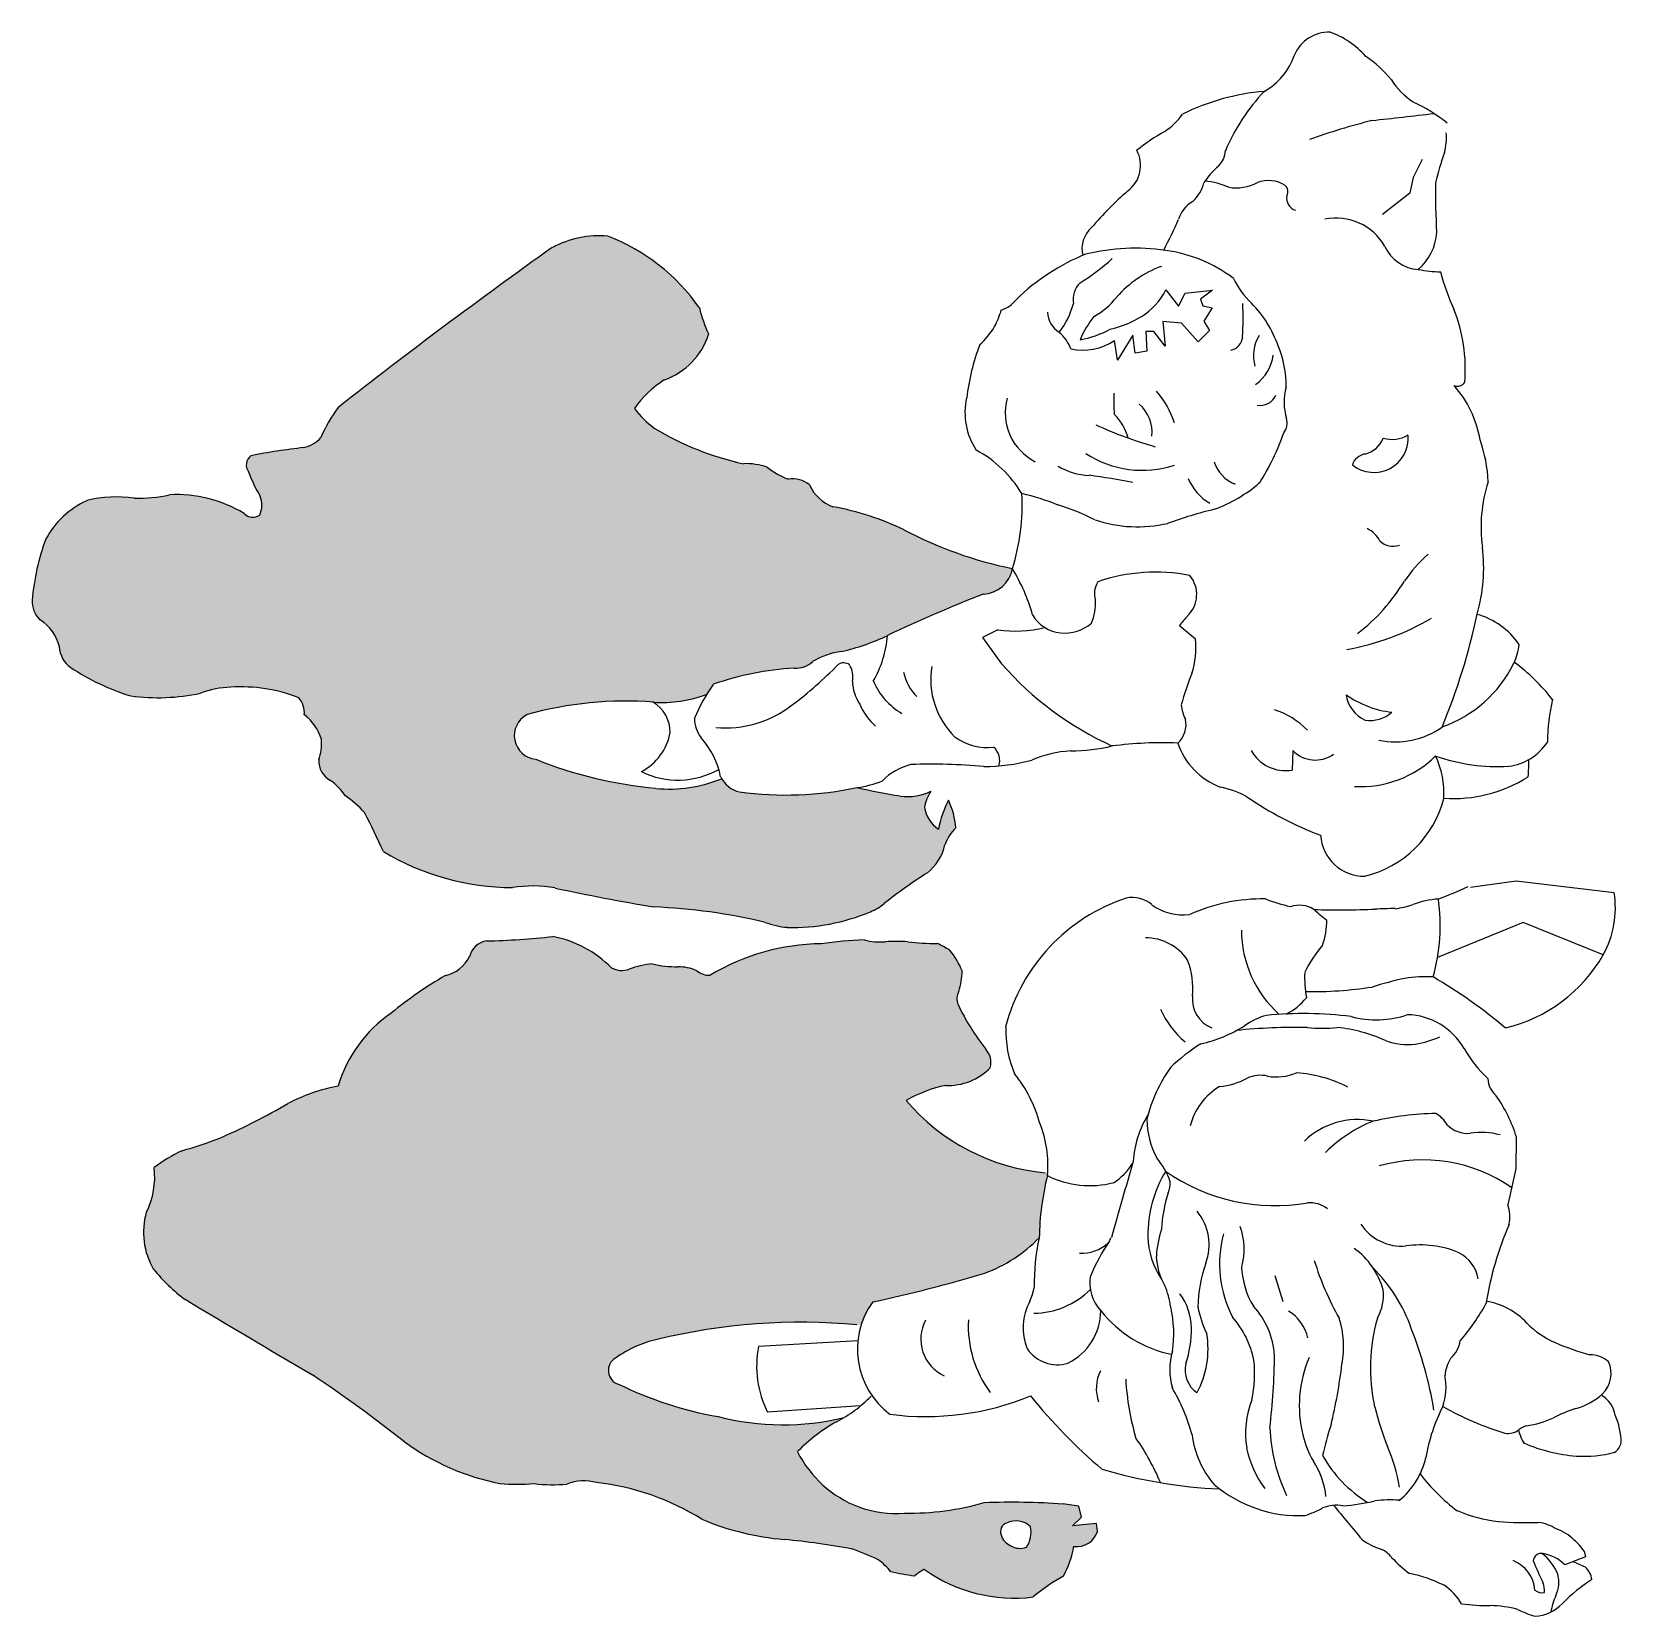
# Model space of a CAD drawing. Header units: millimetres. Extents: x -17017 to 2697, y 1903 to 18260.
# Drawn here: x -16999.3107 to -16999.0444, y 18237.5179 to 18237.7834 of the extents above; entities that cross this region are included whole.
import ezdxf

# ---------------------------------------------------------------- set-up
doc = ezdxf.new("R2010")
doc.units = ezdxf.units.MM
for name, color, linetype in [('BONGDO', 8, 'Continuous'), ('DIEN HOA', 111, 'Continuous'), ('DIENHOA', 3, 'Continuous')]:
    doc.layers.add(name, color=color, linetype=linetype)

# ---------------------------------------------------------------- blocks, each defined once
blk = doc.blocks.new('n44')
at = {"layer": 'BONGDO'}
h = blk.add_hatch(color=256, dxfattribs=at)
h.dxf.hatch_style = 1
h.paths.add_polyline_path([(-477.2, -374.9, -0.083349), (-306.6, -363, -0.080649), (-296.8, -343.5, 0.02041), (-202.8, -319.4, 0.110938), (-157.3, -289.8, -0.056715), (-150.5, -237.7, 0.006161), (-150.3, -235.5, -0.199499), (-268.9, -174.7, -0.077913), (-235.7, -162.1, 0.215411), (-198.3, -147.3, 0.223056), (-200.7, -133.4, -0.05751), (-224.2, -96.9, -0.258696), (-224.7, -83.4, 0.077896), (-221.9, -66.2, 0.075366), (-232.4, -49, 0.034915), (-242.6, -43.3, -0.030682), (-267.5, -41.9, 0.034657), (-286, -41.8, -0.086658), (-303.7, -40.3, 0.027519), (-340, -43.6, 0.131644), (-432.9, -69.8, -0.202858), (-444, -66.1, 0.105938), (-459.9, -62.8, -0.064019), (-481.4, -60.3, 0.062646), (-500.4, -64.7, -0.220899), (-515.5, -63.7, 0.148963), (-564.7, -37.4, -0.018914), (-620.2, -41.1, 0.230794), (-632.7, -49.9, -0.274196), (-654.6, -70.1, 0.040237), (-700.1, -101.7, 0.174233), (-744.5, -162.7, 0.071635), (-786.6, -177.3, -0.02712), (-841.7, -205.5, -0.021212), (-875.4, -216.9, 0.049468), (-898.7, -231, -0.142273), (-905.1, -268.5, 0.206499), (-899, -316.3, 0.069397), (-872.8, -341.4, 0.003208), (-766.1, -404.7, -0.01989), (-689, -460.8, 0.109781), (-609, -495.6, 0.043132), (-580.4, -495.8, 0.051946), (-552.9, -496.2, -0.165881), (-528.1, -495, -0.113292), (-439.9, -525.6, 0.072827), (-375.3, -542.1, -0.022311), (-314, -550.5, -0.018317), (-292.1, -559.6, -0.063962), (-281.5, -569.6, 0.010131), (-261.9, -573.2, -0.049867), (-253.5, -567.6, 0.187861), (-162.3, -590.7, -0.055411), (-137, -573.3, 0.074903), (-128.2, -548.3, 0.371099), (-108.6, -535.9), (-109.2, -529.2), (-129.4, -531.1), (-121.9, -523.9), (-124.1, -514.7), (-137.4, -512.8, 0.024961), (-203.3, -511.7, -0.072805), (-270.1, -520.5, -0.104501), (-308.5, -515.3, -0.184279), (-359.7, -469, -0.069343), (-327.1, -443.9, 0.016751), (-320.6, -440.3, -0.124988), (-426.2, -439.6, -0.071619), (-509.8, -412.4, -0.64399), (-512.2, -390.6, -0.102832)])
h.paths.add_polyline_path([(-184.6, -528.9, -0.328873), (-164.6, -532, -0.19693), (-167.9, -548.9, -0.248744), (-181.1, -547.8, -0.231054), (-189.2, -538.7, -0.447591)], flags=16)
h.paths.add_polyline_path([(-586.2, 148.4, -0.087818), (-480.3, 158.9, 0.109887), (-435.8, 165.6, -0.018212), (-430.3, 173.8, -0.073133), (-357.8, 187.5, 0.146641), (-347, 192.8, -0.108194), (-323, 201.3, 0.052657), (-285.2, 214.3, -0.014943), (-204.2, 249.4, 0.354378), (-179.9, 270.8, -0.071256), (-270.6, 303.3, 0.06555), (-330.1, 322.6, -0.2), (-349.7, 341, 0.208385), (-367.5, 345.8, -0.077126), (-385.1, 355.7, 0.09571), (-405, 358.7, -0.084134), (-479.8, 388.5, -0.071951), (-496.4, 405, -0.09567), (-471.3, 428.8, 0.233032), (-434.2, 466.9, -0.041693), (-442, 489.4, 0.149203), (-518.7, 549.4, 0.141307), (-565.1, 539.8, 0.010875), (-744.6, 405.7, 0.060551), (-759.1, 380.5, -0.209839), (-778.4, 371.5, 0.015264), (-817.8, 365.3, 0.39985), (-819.7, 351.8, 0.035039), (-812.3, 335.7, -0.275925), (-810.3, 315.5, -0.378283), (-823.3, 317, 0.145034), (-885.8, 332.7, -0.06684), (-915.4, 329.8, 0.093292), (-955.2, 327.7, 0.161392), (-989.3, 295.7, 0.068028), (-1000.8, 244.5, 0.220441), (-994.2, 227.6, -0.229627), (-977.4, 200.5, 0.172399), (-968.6, 188, 0.072919), (-918.2, 164, 0.08547), (-859.9, 166.4, -0.089368), (-834.4, 171.5, -0.1109), (-777.6, 162.6, -0.207157), (-772.9, 148.3, -0.159736), (-758.6, 127.7, -0.110227), (-760.8, 110.5, 0.297096), (-750.9, 93.3, -0.065151), (-738.4, 80.4, -0.043008), (-722.5, 66.5, -0.01163), (-706.6, 33.6, 0.134304), (-598.5, 3.5, -0.085849), (-562.8, 3.2, 0.010674), (-480.1, -12.6, -0.049373), (-386.8, -25.6, 0.075346), (-368.3, -29.8, 0.112323), (-294.6, -14.9, 0.029269), (-291.3, -12.9, -0.026683), (-251, 15.9, 0.174166), (-236.3, 39.6, -0.108075), (-227.3, 53.7, 0.101638), (-233.3, 76.8, 0.069395), (-241.7, 52.4, -0.196991), (-253.4, 70.9, -0.097637), (-248, 84.4, -0.156456), (-273.9, 80.3, -0.024036), (-309.7, 87.4, -0.082781), (-404.7, 83.2, -0.261983), (-423.4, 94.9, -0.124052), (-478.5, 86.8, -0.073965), (-579.1, 111, -0.748452)])
for p, q in [((-124.1, -514.7), (-137.4, -512.8)), ((-121.9, -523.9), (-124.1, -514.7)), ((-129.4, -531.1), (-121.9, -523.9)), ((-109.2, -529.2), (-129.4, -531.1)), ((-108.6, -535.9), (-109.2, -529.2))]:
    blk.add_line(p, q, dxfattribs=at)
for centre, radius, start, end in [((-525.3, 464.2), 85.4, 85.5983, 117.7705), ((-578.7, 393.7), 166.8, 34.9919, 68.9362), ((2428.3, -3653.4), 5152.1, 125.5221, 128.0143), ((-303.7, 525), 142.8, 194.4256, 203.9755), ((-491.4, 485.5), 60.1, 289.5326, 342.0032), ((-422.3, 351.9), 91.2, 122.5205, 144.38), ((-648.4, 333.2), 120.4, 142.9996, 156.8599), ((-430.9, 454.3), 82, 216.9647, 233.4262), ((-354.5, 594.1), 240.8, 238.6522, 257.889), ((-779, 397.9), 26.4, 282.5283, 318.7954), ((-811.6, 357.6), 9.91, 128.8249, 216.0008), ((-696.5, -277.7), 654.4, 96.7355, 100.6825), ((-701.6, 395.8), 126, 200.4696, 210.7379), ((-402.9, 305.7), 53, 70.4548, 92.3234), ((-344.3, 407.6), 66.1, 231.8589, 249.4999), ((-364.1, 323), 23, 51.3471, 98.4317), ((-317.8, 355.3), 35, 204.2602, 249.4999), ((-924, 260.2), 74.3, 114.7926, 151.4647), ((-929.7, 223.1), 107.7, 82.3444, 103.6637), ((-911.3, 441.6), 111.9, 267.8961, 283.192), ((-880.9, 219.4), 113.4, 59.4299, 92.4391), ((-828.2, 323.9), 19.8, 335.0645, 22.4679), ((-373.6, 87), 239.6, 64.5301, 79.5315), ((-815.9, 323.6), 9.89, 222.1032, 304.9862), ((-807.6, 228.2), 193.9, 159.6234, 175.1904), ((-112, 603.7), 339.7, 242.1698, 258.4729), ((-979.3, 243.2), 21.5, 176.5294, 226.2556), ((-1013.7, 196.8), 36.6, 13.2691, 57.6117), ((-955.3, 206.6), 22.9, 183.6727, 234.6046), ((-861.8, 347.9), 192.3, 236.2717, 252.9541), ((-895.9, 334.4), 171.8, 262.5399, 282.0807), ((-833.1, 98.1), 73.3, 91.0374, 111.4649), ((-825.7, 40.5), 131.2, 68.4967, 93.8098), ((-791.7, 150), 18.9, 354.8289, 41.6436), ((-797.1, 116.2), 40.2, 16.599, 52.9012), ((-798.4, 124.1), 40, 340.0283, 5.189), ((-742.7, 109.5), 18.1, 176.9262, 243.112), ((-793.9, 39), 69.3, 36.7096, 51.6201), ((-811.1, -18.9), 123.1, 43.9529, 53.8035), ((-217.3, 456.4), 380.3, 255.9398, 261.4771), ((-267.4, 122.7), 42.9, 261.5936, 296.8996), ((-216.4, 63.9), 37.7, 147.0482, 169.3542), ((-225.1, 75.9), 28.8, 190.0819, 234.6583), ((-150.2, 34.5), 93.3, 153.0373, 168.916), ((-286.6, 50.6), 59.4, 3.0169, 26.231), ((-1422.1, -290.8), 785.6, 24.3925, 27.0578), ((-199.6, 26.1), 39, 135.1315, 159.8047), ((-597.5, 216.2), 212.7, 239.1275, 269.7245), ((-276.6, 48.2), 41.2, 308.4336, 347.9531), ((-1, -375.8), 464.7, 122.5378, 128.0224), ((-581.5, -99.7), 104.6, 79.7507, 99.3777), ((-150.5, 1932.9), 1973.3, 257.9375, 260.3838), ((-499, -490.4), 478.1, 76.4247, 87.731), ((-310, 15), 33.6, 289.7044, 312.6891), ((-363.8, 33.4), 63.3, 248.6684, 265.9039), ((-364.2, 139.5), 169.4, 268.608, 292.7402), ((-641.5, 694), 735.5, 271.6588, 275.9931), ((-583.2, -131.2), 95.6, 44.9528, 78.8434), ((-617.5, -58.4), 17.5, 98.7935, 166.6654), ((-337.5, -230.1), 186.6, 90.7536, 120.7516), ((-292.2, -371.4), 331.3, 91.9952, 98.3005), ((-290.6, 9.6), 51.6, 255.2496, 275.0606), ((-277.3, -175.5), 134, 85.7715, 93.7113), ((-243.5, 160.2), 203.5, 263.2344, 270.2641), ((-278, -119), 83.6, 56.9146, 64.9133), ((-284.1, -92.2), 67.5, 22.6529, 39.8928), ((-660.8, -41.5), 29.2, 282.1257, 333.9833), ((-506.8, -47.9), 18, 241.1228, 289.7736), ((-473.4, -137.8), 77.9, 95.8866, 110.4973), ((-460.9, 22.1), 84.9, 256.0116, 270.6638), ((-459.6, -101.5), 38.7, 66.3235, 90.5124), ((-434.1, -54.8), 15, 228.7341, 274.6032), ((-278.1, -65.8), 56.2, 341.7662, 359.5826), ((-481.5, -368), 344.6, 120.1666, 129.3832), ((-212.3, -89.7), 13.9, 153.2777, 200.1022), ((-637.5, -194), 111.5, 124.1644, 163.6988), ((-54.1, -13.6), 189.3, 205.2881, 218.6079), ((-214.3, -143), 16.6, 344.8451, 42.7399), ((-233.4, -113.3), 48.9, 267.2456, 315.8711), ((-714.6, -316.1), 156.3, 101.0281, 117.4175), ((-212.1, -274.2), 114.5, 101.8768, 119.6973), ((-1073.7, 316.6), 571.3, 293.9528, 300.1667), ((-136.5, -62.4), 173.6, 220.3109, 264.7559), ((-993, 185.4), 419.2, 286.2901, 291.1509), ((-816.2, -341.3), 137.8, 115.4588, 126.7868), ((-966.4, -238.6), 68.2, 334.0282, 6.4175), ((-846.7, -285.3), 60.9, 163.9673, 210.6374), ((-795.8, -234.9), 131.4, 218.2717, 234.1508), ((4110.8, 7943.5), 9668.2, 238.97187, 239.70717), ((-1432.5, -1400.7), 1198.4, 51.657, 56.2148), ((-377.8, -345.3), 110.9, 297.2249, 315.9192), ((-253.3, -573.7), 149.3, 119.5942, 135.4612), ((-570.6, -298.1), 201.2, 233.9359, 258.9955), ((-273.5, -425), 96.9, 207.0347, 248.7997), ((-593.8, -330.5), 165.8, 264.7557, 274.6347), ((-564.7, -364.1), 132.6, 263.2074, 275.1019), ((-538.7, -531.9), 38.5, 74.0493, 111.7234), ((-550.9, -702.4), 208.7, 57.8961, 83.7505), ((-276.9, -427), 93.7, 250.3224, 274.1856), ((-266.7, -287.9), 232.6, 269.1547, 285.8109), ((-181.1, -1171.9), 660.5, 86.2051, 91.9246), ((-351.3, -313.1), 230.3, 247.3522, 265.0967), ((-182.5, -535.9), 7.25, 106.6692, 203.1206), ((-176.7, -544), 17.1, 44.7514, 117.5699), ((-186.8, -536.3), 22.7, 326.3381, 10.9008), ((-438.9, -1232.6), 693.4, 79.6225, 84.3752), ((-175.8, -535), 13.9, 195.6207, 247.661), ((-125.6, -530.7), 17.8, 261.6015, 343.0409), ((-427.2, -853.5), 323.5, 65.311, 69.5084), ((-173.5, -536), 14, 237.4402, 293.3142), ((-215.6, -531.5), 89, 331.999, 349.1335), ((-325.4, -605.8), 56.9, 39.5691, 54.2081), ((-181.7, -85.8), 493.9, 258.3337, 260.6554), ((-229.6, -612), 50.5, 118.3321, 129.7513), ((-178.2, -462), 129.7, 234.5019, 277.0605), ((-71.3, -695.8), 139, 118.1808, 130.8672)]:
    blk.add_arc(centre, radius, start, end, dxfattribs=at)
at = {"layer": 'DIENHOA'}
for p, q in [((163.5, 613.4), (156, 598.4)), ((156, 598.4), (153.2, 585.3)), ((153.2, 585.3), (130.2, 567.4)), ((-51.2, 504.3), (-40.6, 490.6)), ((-40.6, 490.6), (-35.1, 501.4)), ((-35.1, 501.4), (-12.2, 503.9)), ((-12.2, 503.9), (-22.2, 496.4)), ((-22.2, 496.4), (-20.2, 491)), ((-20.2, 491), (-12.4, 489.1)), ((-12.4, 489.1), (-19.3, 478)), ((-79, 466.2), (-91.8, 445.5)), ((-77, 451.2), (-79, 466.2)), ((-68, 469.5), (-67.1, 452.8)), ((-61.4, 469.5), (-68, 469.5)), ((-51.9, 457.1), (-61.4, 469.5)), ((-53.8, 477.9), (-51.9, 457.1)), ((-38.1, 476.5), (-53.8, 477.9)), ((-24.1, 460.7), (-38.1, 476.5)), ((-14.6, 470.2), (-24.1, 460.7)), ((-19.3, 478), (-14.6, 470.2)), ((-91.8, 445.5), (-94.2, 461.9)), ((-67.1, 452.8), (-77, 451.2)), ((-192, 219.5), (-204.7, 213)), ((-39.7, 223.1), (-26.4, 212)), ((-204.7, 213), (-188.9, 191)), ((55.1, 118.4), (54.5, 101.9)), ((204, 4), (242.3, 9.3)), ((242.3, 9.3), (324.3, -0.6)), ((248, -25.8), (176.3, -54.9)), ((315.1, -52.8), (248, -25.8)), ((242.1, -232), (242.4, -205.6)), ((46.9, -343.5), (40.3, -321.7)), ((-309.3, -376.1), (-392.5, -380.8)), ((-306.9, -430.6), (-385, -436)), ((300.3, -557), (282.9, -563.9)), ((299.2, -552.4), (300.3, -557))]:
    blk.add_line(p, q, dxfattribs=at)
for centre, radius, start, end in [((85.7, 688.4), 31.8, 88.9032, 157.2464), ((62.1, 652.7), 71.7, 41.262, 70.29), ((4.3, 718.7), 55.1, 299.1355, 340.9814), ((60.5, 618.2), 98.9, 38.7354, 55.8096), ((192.6, 716.2), 65.7, 213.2895, 236.1093), ((47.4, 479.1), 192.1, 94.8739, 116.1369), ((156.2, 553.7), 171.2, 136.9526, 156.9011), ((99.7, 539.3), 134.6, 51.0706, 65.3204), ((-83.4, 684.1), 56.5, 303.5128, 324.7923), ((245.4, 145.6), 515.6, 103.9264, 109.9847), ((-128.6, 3067.3), 2434, 275.8935, 277.1227), ((35.3, 481.6), 178.3, 119.3634, 128.4669), ((141.5, 631.3), 42.3, 343.4437, 6.0661), ((-98.9, 608.5), 26.5, 306.5746, 28.776), ((-20, 621.6), 18.7, 313.2574, 357.7956), ((419.9, 536.6), 251.8, 160.8413, 166.821), ((36.7, 557.2), 67.1, 130.8123, 146.6402), ((121.1, 354.7), 309.4, 131.3031, 139.2868), ((-50.1, 601.7), 31.7, 312.3533, 345.9384), ((-23.8, 532.9), 62.6, 66.1796, 85.1586), ((7.3, 627.6), 37.9, 261.085, 298.5668), ((34.5, 569.4), 26.5, 57.2812, 110.0339), ((44.4, 586.7), 6.66, 328.1224, 48.733), ((730.6, 585.8), 556, 179.154, 183.4497), ((-14.4, 554.8), 27.6, 121.3749, 161.9078), ((60.4, 581), 10.5, 168.1723, 253.2668), ((-391.5, 716.1), 382.7, 332.1703, 336.4728), ((91.7, 518.2), 46.2, 28.9759, 102.187), ((-97.8, 538.7), 23.7, 131.2217, 193.7212), ((131.5, 554.9), 44.2, 310.4659, 356.583), ((-52.5, 369.6), 177.2, 111.855, 134.3894), ((-77.1, 370.3), 168.9, 81.2913, 104.1569), ((-67.2, 418.2), 120.1, 52.8062, 82.5092), ((162.7, 555), 33.8, 205.236, 265.829), ((-213.2, 657.5), 172.7, 301.4397, 312.6163), ((-22.9, 437.2), 92.5, 110.3161, 138.6577), ((184.2, 654.8), 135.6, 259.8277, 267.809), ((367.6, 568.2), 194.9, 194.5243, 204.268), ((-110, 496.5), 18.9, 133.768, 191.4511), ((67.7, 543.6), 69.1, 205.4812, 226.8853), ((-196.6, 511.6), 25.4, 287.3209, 322.6609), ((-192.8, 509.6), 66.3, 321.8638, 345.2917), ((-140.5, 535.3), 60.7, 298.6151, 322.3621), ((-104.2, 532.1), 59.9, 302.9365, 332.3187), ((-223.8, 479.5), 237.3, 356.4915, 3.2401), ((-48.5, 425.3), 96.8, 19.3082, 44.5627), ((-253.3, 505.4), 66.7, 331.5638, 344.3781), ((-129.7, 486.3), 20.7, 182.3051, 238.2883), ((-46.6, 430.6), 82.8, 141.556, 157.3669), ((-119, 561.7), 92.8, 283.192, 300.6821), ((65.5, 438.2), 134.1, 355.2305, 21.8456), ((-261.1, 514.8), 78.2, 313.5771, 328.1884), ((-162.9, 442.3), 34.5, 21.1627, 49.7242), ((-137.5, 543.9), 82.7, 280.0983, 298.6244), ((54, 449.2), 31.9, 148.1884, 196.3418), ((-30.4, 391.3), 189, 159.2712, 173.1755), ((-120.7, 500.6), 46.9, 257.5926, 304.3867), ((0.6, 466.1), 12.6, 282.0575, 354.7549), ((-35, 424.5), 84.5, 358.8675, 22.8412), ((2, 454.8), 37.1, 306.3221, 352.0648), ((193.2, 430.4), 6.89, 245.0169, 330.1633), ((-162.6, 401.4), 56.9, 167.4484, 213.3943), ((-139.4, 401.5), 46.4, 164.9716, 242.6542), ((86.8, 413.4), 181.7, 178.6558, 184.1887), ((-111.1, 372.4), 70, 16.8941, 42.1214), ((27.5, 422.3), 14.9, 260.8243, 333.6288), ((97.5, 410.2), 49.7, 165.2685, 196.0547), ((121.3, 363.4), 91.9, 9.5041, 41.4123), ((-127.1, 367.4), 46.2, 15.9082, 45.0226), ((-93.5, 385.1), 30.8, 353.6791, 49.7684), ((29.8, 692.8), 332.3, 245.1295, 254.3084), ((37, 392.7), 13.3, 322.2135, 16.2956), ((-132.5, 445.9), 190.2, 327.0579, 341.1972), ((123, 380.2), 28.9, 231.5282, 4.8147), ((110.6, 388), 21.8, 282.833, 338.4928), ((138.2, 405.8), 26.8, 254.1423, 300.431), ((97.7, 338.3), 121.2, 2.4059, 19.3962), ((-256.9, 282.9), 98.9, 30.8325, 61.7718), ((-71.1, 438.8), 85.7, 236.582, 288.4384), ((17.7, 369.5), 30, 198.0571, 248.6158), ((118, 353.3), 13.7, 100.5898, 161.5817), ((-113.9, 401.2), 52.4, 238.1955, 268.3315), ((-202, -285.9), 640.7, 78.9107, 82.2386), ((7.6, 363), 43.5, 202.6554, 239.5289), ((-344.8, 323.5), 173.2, 342.278, 3.3269), ((-213.1, 151.3), 186.9, 67.5123, 77.2689), ((-53.1, 436.3), 123.4, 290.2508, 310.5092), ((334.6, 305.7), 121.8, 161.9496, 188.0318), ((-193.9, 149.4), 182.3, 62.8096, 73.3424), ((72.3, -25.3), 355.5, 103.4522, 110.0854), ((-75, 418.7), 112.9, 251.6535, 282.9458), ((105, 280.7), 26.7, 30.1919, 62.0102), ((138.8, 304.1), 14.7, 222.9405, 292.5233), ((252.4, 188.3), 126.4, 131.5814, 145.2297), ((74.9, 271.5), 140.1, 343.8458, 7.0446), ((-205.2, 275.2), 25.8, 272.2586, 350.3113), ((-308.6, 191.3), 151.3, 15.6213, 31.7076), ((-59.7, 116.8), 151, 79.0767, 108.7197), ((-93, 249.9), 18.1, 146.8495, 197.8272), ((-50.4, 249.2), 25, 313.8445, 39.3662), ((14.7, 340.3), 155.9, 307.3159, 329.1587), ((342.5, -1122.9), 1477.3, 111.7233, 115.1064), ((-155, 242.1), 44.8, 337.6555, 2.8661), ((-136.7, 246.9), 30.1, 209.5273, 264.8438), ((-2, 198.3), 45.1, 133.4495, 146.6767), ((64.1, 410.1), 210.2, 279.9466, 300.6853), ((-310.3, 341.8), 531.1, 337.4429, 348.1262), ((192.2, 171), 63.8, 34.6201, 74.3454), ((-365.5, 386.8), 190.3, 282.9095, 295.2876), ((-375, 222.2), 91, 329.8829, 355.3132), ((-177.1, 319.5), 101.1, 261.5561, 283.9668), ((-135.6, 249.8), 33.1, 263.4443, 311.7374), ((-315.6, 142.2), 59.6, 97.1825, 121.8827), ((-96.6, 204.7), 70.6, 341.8882, 5.9173), ((190.1, 214), 55.1, 335.7825, 352.9727), ((-347.4, -65.9), 253.7, 93.43, 109.0927), ((-561.9, 420.3), 329.6, 306.8745, 315.7579), ((-361.2, 208.2), 20.9, 266.4017, 312.7596), ((-321.1, 183.6), 8.2, 53.3171, 124.9938), ((-332.4, 180.2), 19, 348.3978, 31.6265), ((-180.1, 178.1), 68.1, 170.9434, 225.4416), ((18.2, 372.9), 275.6, 221.3041, 245.4956), ((144.6, 238.7), 106.7, 289.4621, 333.7252), ((142.2, 59.7), 165.2, 37.9099, 53.4156), ((-320.1, 94.4), 135.8, 144.2474, 157.9594), ((-276.4, 177.6), 37.4, 181.8823, 213.2989), ((-244, 198.6), 56.7, 202.8516, 239.966), ((-231.2, 192.4), 40.6, 191.89, 225.3376), ((153.7, 106.9), 198.3, 157.4865, 165.4969), ((-503.6, -145.7), 305.5, 85.615, 105.6897), ((-473, 262.1), 103.5, 265.9806, 291.0643), ((127.4, 169.2), 28, 188.3746, 245.6275), ((148.2, 233.9), 84.1, 234.8297, 263.064), ((436.9, 123.8), 168.5, 167.159, 179.4491), ((-577.2, 130.8), 19.8, 117.2285, 264.4809), ((-495.7, 133.7), 29.3, 359.5588, 59.4042), ((-420.5, 229.1), 91.8, 265.1573, 307.8815), ((-254.5, 180.9), 58.2, 204.1458, 226.57), ((-2.2, 160.6), 36.4, 186.4824, 206.2609), ((18.6, 87.6), 68.3, 44.355, 72.0374), ((119.3, 172.3), 28.8, 263.0474, 310.4881), ((-512.7, 142.4), 47.2, 297.9973, 349.1169), ((-420, 145), 26, 179.156, 217.6165), ((-55.3, 140.2), 21, 312.0339, 11.8598), ((141.1, 193.3), 67.7, 258.0724, 305.2569), ((-494.6, 81.5), 72, 11.8718, 41.4088), ((-200.9, 166.8), 45.9, 234.1631, 276.7027), ((-205.1, 110), 14.7, 342.163, 49.6606), ((-132.9, 281), 163, 270.6629, 283.0404), ((-53.8, -204), 328.9, 87.8179, 97.389), ((16, 144.3), 60.6, 198.9336, 249.1056), ((230.4, 150.2), 45.4, 277.1443, 326.7905), ((-447.2, 437), 351.6, 247.9738, 264.8945), ((-252.7, 57.5), 50.5, 103.7754, 135.3882), ((-248, -402.4), 509.3, 85.0144, 91.8818), ((-204.3, 260.2), 155.3, 270.1971, 285.202), ((-125.1, 19.4), 98.8, 93.4642, 112.9197), ((49.1, 134.6), 33.1, 209.3541, 279.3784), ((74, 136.9), 26.5, 224.5287, 304.9904), ((111.6, 178.5), 90.4, 266.8684, 314.3272), ((109.7, 82.9), 72, 356.3832, 25.4188), ((227.1, 264.1), 159.2, 250.7973, 273.2296), ((132.5, 108), 120.3, 354.4747, 1.3098), ((-459.8, 163.5), 69.9, 243.9459, 299.2125), ((-467, 200.1), 114, 264.2212, 292.5072), ((-403.6, 105.7), 22.5, 204.5016, 258.1369), ((189.2, 195.8), 117.7, 266.2841, 302.3683), ((-370, 370.1), 289, 262.3874, 282.0347), ((-320.4, 170.2), 83.5, 277.3429, 292.3605), ((-22.3, 6.3), 83.1, 62.0102, 78.3998), ((176.9, 311), 281.4, 235.2972, 249.5058), ((94.3, 100.7), 90.1, 283.469, 345.5978), ((115, 49.8), 36.7, 183.6662, 270.5604), ((45.7, 338.8), 369, 290.8434, 295.0473), ((-35.9, -151.9), 154.5, 108.3322, 165.4347), ((-79.7, -31.3), 26.5, 50.9464, 100.3294), ((-36.3, 26.4), 45.8, 234.2722, 276.3147), ((30.2, -156.2), 150.3, 89.2223, 114.1466), ((92.9, 151.4), 168.6, 248.9037, 256.3191), ((60.5, -34.2), 23, 57.5129, 108.9028), ((131.6, 59), 73.7, 277.1823, 289.2016), ((181.5, -78.9), 73, 93.5562, 110.6241), ((21.1, -28.3), 157.5, 344.1603, 8.1288), ((244.2, -13.5), 81.1, 330.9736, 9.1356), ((93.7, 838.9), 854, 268.5998, 272.0433), ((166.5, 88.7), 139.6, 227.8857, 233.6325), ((22.1, -23.3), 61.6, 339.6921, 359.6969), ((138.7, -237.3), 223.2, 89.4686, 93.7287), ((-68, -80.8), 42.2, 33.9191, 90.5584), ((106.5, -32.1), 94.4, 179.934, 228.3772), ((172.5, -121.2), 120.1, 140.4282, 153.4126), ((203, 11.9), 129.5, 283.4699, 329.9899), ((-95.9, -81.2), 67.3, 354.7556, 20.8488), ((159, -72), 94, 177.2474, 190.2353), ((70.9, 253.2), 336.8, 269.1104, 278.6428), ((212, -365.2), 299.4, 102.1625, 107.5911), ((166.8, -185.2), 114.1, 87.1007, 99.0319), ((-30.6, -423.2), 406.3, 49.5366, 60.0015), ((-3.8, -90.3), 25.2, 173.0902, 249.504), ((28.3, -58.5), 48.7, 295.7477, 321.6273), ((13.7, -67.9), 75.7, 203.6864, 229.8503), ((47.9, -158.8), 57.2, 105.0394, 125.532), ((64.6, -420.4), 318.4, 82.889, 95.7028), ((125.1, -26.2), 81, 254.9568, 288.8091), ((149.5, -159.7), 56.8, 30.1208, 88.3512), ((-91.2, -115.6), 94.2, 178.4536, 203.0572), ((-47.4, -14.2), 116, 282.6449, 302.3241), ((58.2, -609.8), 496.2, 88.9288, 95.8285), ((80, 11.1), 125.4, 264.2688, 275.6362), ((79.7, -241), 127.9, 65.4462, 84.3403), ((65.7, -265.6), 163.7, 122.4211, 133.6865), ((151.7, -72.1), 55.8, 250.2889, 276.1319), ((144.2, -46.9), 81.9, 279.5009, 294.5105), ((284.5, -84.4), 97.7, 208.5906, 227.5244), ((-268.6, -224.8), 116, 15.3944, 38.5513), ((52.5, -218.9), 122.9, 144.2891, 166.6402), ((-12.4, -100.3), 63.1, 275.4965, 297.6197), ((28, -179.3), 25.6, 76.4153, 115.7197), ((41.5, -113.3), 41.8, 259.5643, 293.401), ((51.3, -260.5), 109, 62.7952, 86.3719), ((238.6, -155.6), 20.2, 182.5464, 229.4481), ((21, -209.1), 53.4, 120.7505, 165.7503), ((122.8, -242.4), 125.2, 17.0708, 34.8302), ((178.6, -431.9), 246.2, 90.8526, 103.192), ((163.2, -207), 24.3, 29.1919, 61.2071), ((-243, -228.7), 93, 354.447, 21.9661), ((10.6, -232.5), 89.5, 149.0134, 175.688), ((0.3, -190.5), 67.4, 180.0561, 208.7657), ((109.4, -254.8), 64, 78.3017, 134.1058), ((167.5, -304.4), 121, 111.8776, 134.6154), ((201.5, -178.9), 23.5, 223.6596, 275.3486), ((213.1, -258.8), 57.3, 74.1066, 99.5009), ((11169.3, -3497.1), 11713.9, 163.7836, 164.10773), ((-106.3, -262.8), 62, 18.72, 40.0449), ((163.8, -355.6), 131.1, 55.3083, 106.0541), ((74.9, -293.7), 232.2, 166.0588, 179.043), ((-114.7, -165.6), 80.5, 243.6347, 284.2274), ((-124.2, -199), 53.4, 303.1666, 327.5221), ((35, -287), 101.3, 148.4556, 180.9511), ((40.1, -103.4), 159.5, 234.9905, 279.9193), ((12933.1, -3127.5), 13017.2, 167.14777, 167.28355), ((81, -291.4), 136.2, 163.2386, 176.2626), ((-75.5, -242.2), 28, 339.2034, 358.5197), ((69.4, -284.7), 24.2, 52.6782, 94.2201), ((206, -272.1), 30.9, 347.7267, 18.9239), ((-59.7, -295.8), 44.7, 339.9002, 39.1004), ((146.1, -256), 40.8, 213.45, 275.3159), ((492.7, -389.6), 279.4, 156.6016, 170.8708), ((-246, -203.3), 123.9, 290.3987, 315.7204), ((11.2, -327.8), 172.7, 167.2861, 181.1665), ((58.4, -396.1), 188.1, 146.5387, 156.7636), ((-118.7, -279.6), 23.9, 327.5678, 335.6669), ((-0.2, -287.3), 66.1, 181.1945, 214.2395), ((23.9, -309.6), 83.2, 161.0231, 177.1227), ((91.3, -311.6), 97.5, 165.1175, 207.3032), ((-39.4, -299.4), 53.8, 343.9143, 20.7872), ((-122.1, -269.5), 33.3, 267.6988, 312.4971), ((-7.1, -303.4), 52.2, 182.1695, 210.0111), ((69.6, -350.4), 63.5, 15.6098, 54.3803), ((161.9, -379.7), 83.9, 67.2653, 98.2226), ((180.9, -329), 29.8, 9.3958, 63.3888), ((-544.5, 819.6), 1189.2, 282.0227, 286.6997), ((86, -349.2), 110.4, 159.849, 179.2726), ((80, -311.8), 67.8, 182.1501, 211.3871), ((305.2, -237.6), 242.8, 197.0577, 209.5228), ((27.9, -410.3), 134.1, 19.3979, 45.2586), ((-207.6, -322.8), 46.9, 334.4605, 349.4912), ((-80.9, -327.6), 34.1, 170.4591, 223.1519), ((-116.4, -357.4), 69.9, 7.8127, 23.4959), ((-241.7, -383.2), 67.9, 144.2387, 233.4096), ((-124.2, -365.1), 46.6, 151.7462, 202.12), ((-162.3, -285.6), 67.4, 270.3028, 315.2517), ((-80.2, -366.3), 50.4, 1.3023, 35.9632), ((92.5, -338.1), 38.5, 330.5887, 7.1824), ((71.8, -266.8), 164.9, 318.6067, 331.5843), ((208.2, -400.5), 58.1, 42.4208, 81.1571), ((-222.6, -374.7), 33.9, 152.1857, 245.0046), ((-122.7, -363.5), 94.1, 177.0492, 216.4867), ((-155, -350.6), 49.3, 296.2223, 359.6707), ((-27.1, -289.8), 99.5, 217.8317, 258.8152), ((-142.2, -370.3), 97.6, 351.3889, 13.2335), ((69, -329.1), 95.3, 191.2826, 205.491), ((-53.9, -407.9), 78, 11.5719, 41.4113), ((-27.6, -392.8), 67.6, 3.9057, 42.6012), ((32.4, -382.1), 36.4, 13.4327, 58.1944), ((20.4, -381), 77.3, 349.229, 17.8782), ((271, -398.8), 150.9, 163.9618, 192.4862), ((-356.2, -877.4), 516.8, 84.8684, 103.5408), ((-131.5, -365.2), 101.7, 342.7243, 0.0535), ((-93.6, -382.9), 77.7, 331.8466, 9.4194), ((-159.5, -489.6), 337.4, 9.429, 21.5365), ((304.9, -308.3), 75.5, 224.586, 246.6012), ((-457.1, -466.9), 94.1, 102.3734, 125.8583), ((-307, -397.3), 87, 169.0919, 206.4125), ((-142, -365.6), 30.6, 213.9071, 286.7606), ((4.6, -400.4), 52.6, 162.8281, 196.7686), ((170.4, -372), 25.3, 311.8004, 351.3117), ((394.6, -86.2), 315.1, 247.6582, 253.2628), ((-506.1, -401), 12.1, 120.7192, 251.8436), ((-12.2, -400.7), 22.9, 166.7315, 235.468), ((-88.4, -403.3), 111.5, 348.487, 5.6675), ((-593.7, -377.1), 633.7, 353.4783, 358.9923), ((163, -430.5), 102.5, 156.8628, 193.8379), ((-352.4, -341), 452, 346.4932, 353.0778), ((214, -407.6), 31.5, 147.98, 175.5404), ((304.5, -410.1), 22.2, 47.4515, 91.56), ((297.9, -403.5), 23.8, 314.1163, 24.3364), ((-373.6, -135.5), 308.6, 243.8115, 260.1973), ((-75.9, -416), 33.6, 153.9016, 199.7022), ((135.5, -395.7), 220.7, 183.2789, 196.3719), ((134, -414.6), 49.5, 340.4545, 11.0322), ((-252.4, -208), 231.6, 262.5959, 292.3022), ((182.2, -143.7), 444.8, 218.7837, 229.8257), ((-183, -496.4), 159.2, 15.1336, 30.4913), ((92.9, -453.8), 77.4, 158.5655, 189.0463), ((277.9, -380.9), 53.9, 285.3203, 312.6642), ((301.3, -442.7), 24.3, 9.9578, 60.356), ((396.1, -362), 281.1, 194.2938, 201.4247), ((313.6, -498.7), 149.1, 153.0812, 170.4393), ((307.5, -206.9), 257.6, 240.5088, 253.1492), ((335.6, -564.7), 138.8, 108.2708, 116.6026), ((270.1, -462.3), 60.1, 0.7396, 23.3974), ((-372, -232), 214.5, 255.3655, 283.8627), ((185.9, -442), 150.2, 182.6996, 205.0818), ((312.8, -522.6), 238.1, 161.3623, 167.7966), ((235.6, -439.3), 14.4, 258.5716, 307.8123), ((271.2, -446), 27.4, 190.2354, 215.8148), ((254, -460.9), 13.9, 103.192, 133.0506), ((237.3, -360.5), 87.9, 278.8318, 294.2841), ((-244.4, -575), 205, 22.9875, 34.8357), ((47.4, -445.7), 77.2, 186.8094, 221.1449), ((140.6, -436.9), 79.2, 193.192, 210.4247), ((-8.5, -525.9), 155.5, 10.051, 23.2008), ((304.4, -331.3), 141.9, 247.0395, 265.1601), ((317.1, -458.2), 13.6, 303.1117, 345.6357), ((102.9, -447.3), 88.5, 192.237, 216.3361), ((15.9, -513.9), 67.4, 6.1745, 33.1766), ((175, -418.9), 108.9, 209.3577, 238.2516), ((103.1, -459.4), 65.1, 309.2654, 347.1137), ((298.4, -371), 101.9, 266.6713, 284.852), ((12, -91.9), 408.7, 253.413, 267.4544), ((281.5, -398.2), 149.4, 216.7453, 233.6154), ((60.4, -412.6), 110, 229.7231, 272.6544), ((37.3, -437.7), 89.3, 288.3859, 298.606), ((92.1, -548.1), 34.2, 81.5123, 110.6227), ((1782.5, 865.9), 2184.2, 219.1814, 220.1441), ((82.9, -331.2), 183.7, 274.4465, 282.9102), ((136.1, -611), 101.6, 85.3441, 96.8523), ((241.5, -403.1), 125.1, 247.1199, 263.4764), ((250.8, -211.6), 316.8, 265.7472, 271.7992), ((255.1, -567.1), 39.3, 58.1811, 81.7471), ((146.2, -497.4), 56, 233.3248, 252.8096), ((262.8, -571.4), 39.9, 45.3923, 71), ((257.1, -581.4), 51.1, 34.5432, 48.7336), ((117.5, -574.3), 26.4, 39.5472, 62.5948), ((216.1, -485.9), 106.1, 222.4869, 233.4605), ((263.1, -560.9), 6.65, 77.6353, 177.1979), ((239.3, -586.6), 40.6, 21.8701, 52.4849), ((260.7, -584.3), 30.1, 42.6714, 82.7963), ((127.8, -692.1), 123.6, 64.0903, 78.2904), ((229, -587.1), 28.9, 4.2511, 68.3091), ((753.3, -353.2), 538.3, 202.6556, 204.8097), ((250.9, -578.3), 27, 335.7797, 14.661), ((16879.1, 36483.8), 40589.7, 245.87652, 245.89205), ((288.5, -578.7), 17.4, 8.6174, 49.0554), ((153.4, -622.2), 50.2, 30.8084, 55.3806), ((263.8, -577.9), 9.26, 230.0686, 283.192), ((251, -585.4), 15, 354.5677, 25.0823), ((382, -695.6), 141.8, 122.5555, 135.4638), ((222.1, -374.6), 223.4, 263.3958, 269.5943), ((217.9, -703.5), 105.6, 75.9048, 88.5731), ((256.6, -573.7), 33.1, 272.0805, 317.3278), ((324.6, -611.9), 54, 155.3129, 170.9499), ((281.5, -527.5), 82.8, 242.77, 253.3534)]:
    blk.add_arc(centre, radius, start, end, dxfattribs=at)

msp = doc.modelspace()

# ---------------------------------------------------------------- block references
at = {"layer": 'DIEN HOA', "linetype": 'Continuous', "xscale": 0.0002, "yscale": 0.0002, "zscale": 0.0002}
msp.add_blockref('n44', (-16999.11048, 18237.63927), dxfattribs=at)

doc.saveas('drawing.dxf')
